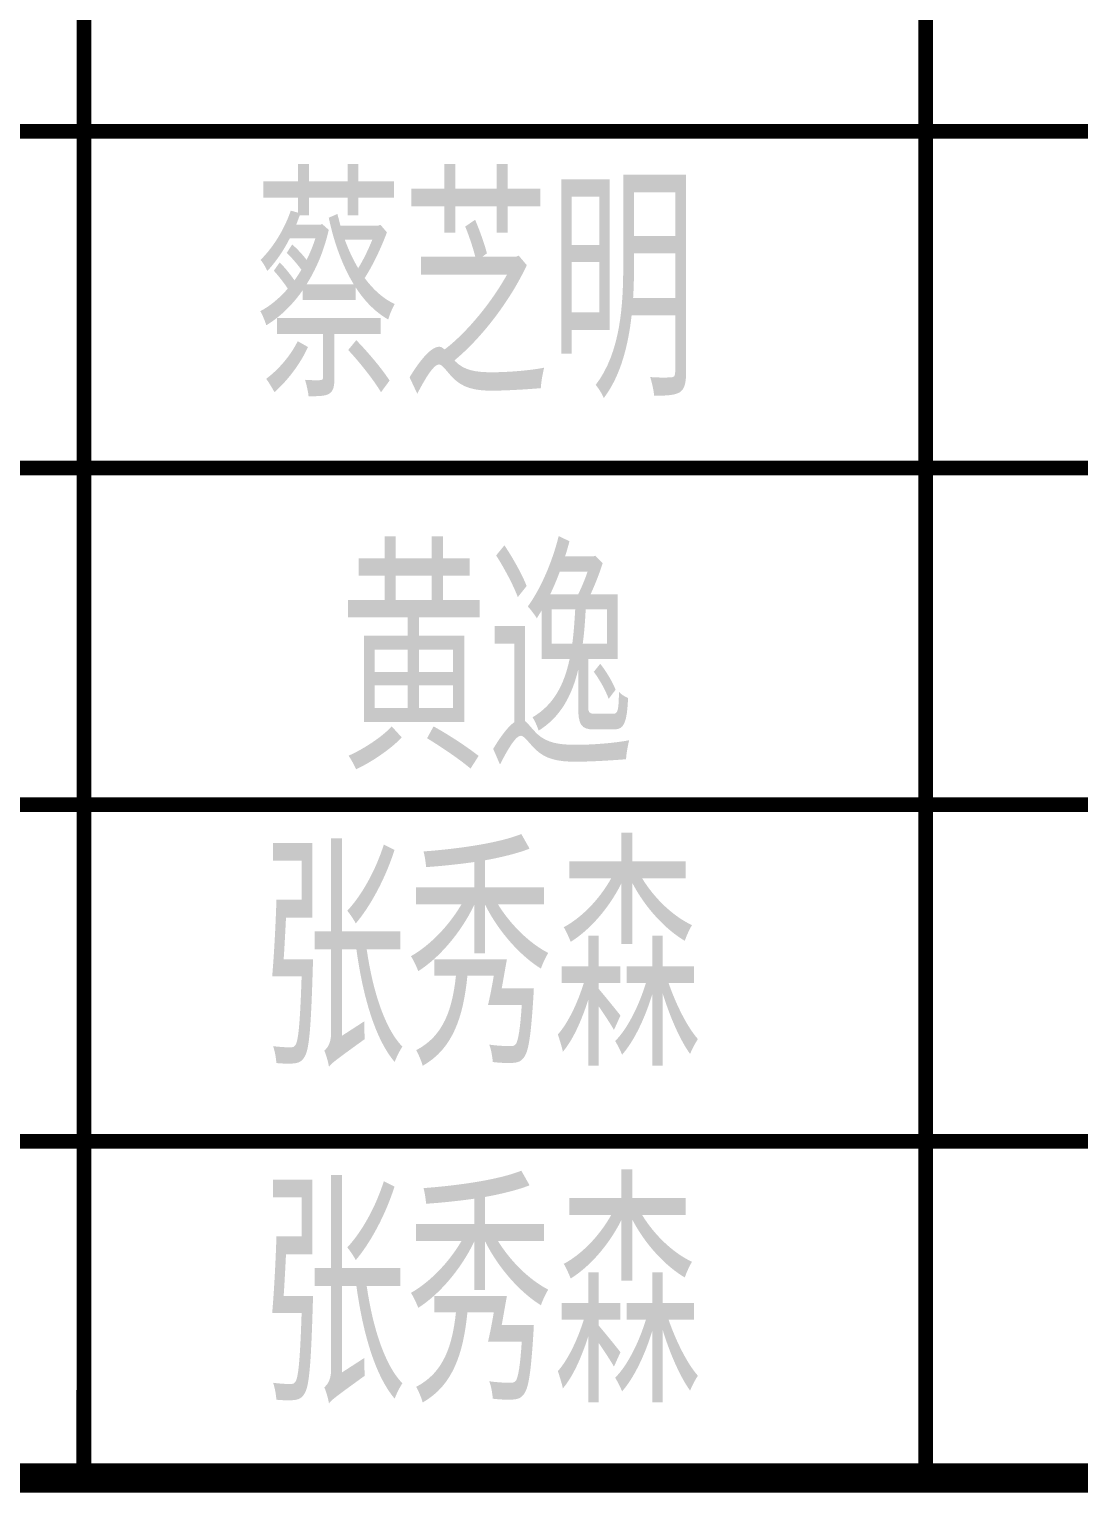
# Model space of a CAD drawing. Extents: x 1725261 to 1937680, y 860327 to 1571294.
# Drawn here: x 1869811 to 1872305, y 1365082 to 1368560 of the extents above; entities that cross this region are included whole.
import ezdxf

# ---------------------------------------------------------------- set-up
doc = ezdxf.new("R2010")
doc.units = 0
doc.header["$LTSCALE"] = 1000
doc.header["$MEASUREMENT"] = 0
doc.layers.add('图框', color=140, linetype='Continuous')
doc.layers.add('图签文字', color=147, linetype='Continuous')
doc.styles.add('建筑图签-2', font='TXT.shx', dxfattribs={"width": 0.5, "bigfont": 'HZTXT.shx'})

msp = doc.modelspace()

# ---------------------------------------------------------------- linework, layer by layer
at = {"layer": '图框'}
for points, const_width in [([(1869940.6, 1365117.4), (1869941.1, 1371517.4)], 35), ([(1871941.1, 1365117.4), (1871941.1, 1371517.4)], 35), ([(1867441.1, 1368317.4), (1874441.1, 1368317.4)], 35), ([(1867441.1, 1367517.4), (1874441.1, 1367517.4)], 35), ([(1867441.1, 1366717.4), (1874441.1, 1366717.4)], 35), ([(1867441.1, 1365917.4), (1874441.1, 1365917.4)], 35), ([(1867441.1, 1365117.4), (1874441.1, 1365117.4)], 70)]:
    msp.add_lwpolyline(points, dxfattribs=dict(at, const_width=const_width))

# ---------------------------------------------------------------- texts
at = {"layer": '图签文字', "color": 1, "style": '建筑图签-2', "width": 0.7}
for s, p in [('蔡芝明', (1870347.3, 1367688)), ('黄逸', (1870549.2, 1366803.3)), ('张秀森', (1870357.4, 1366097.5)), ('张秀森', (1870357.4, 1365297.5))]:
    msp.add_text(s, height=500, dxfattribs=at).set_placement(p)

doc.saveas('drawing.dxf')
